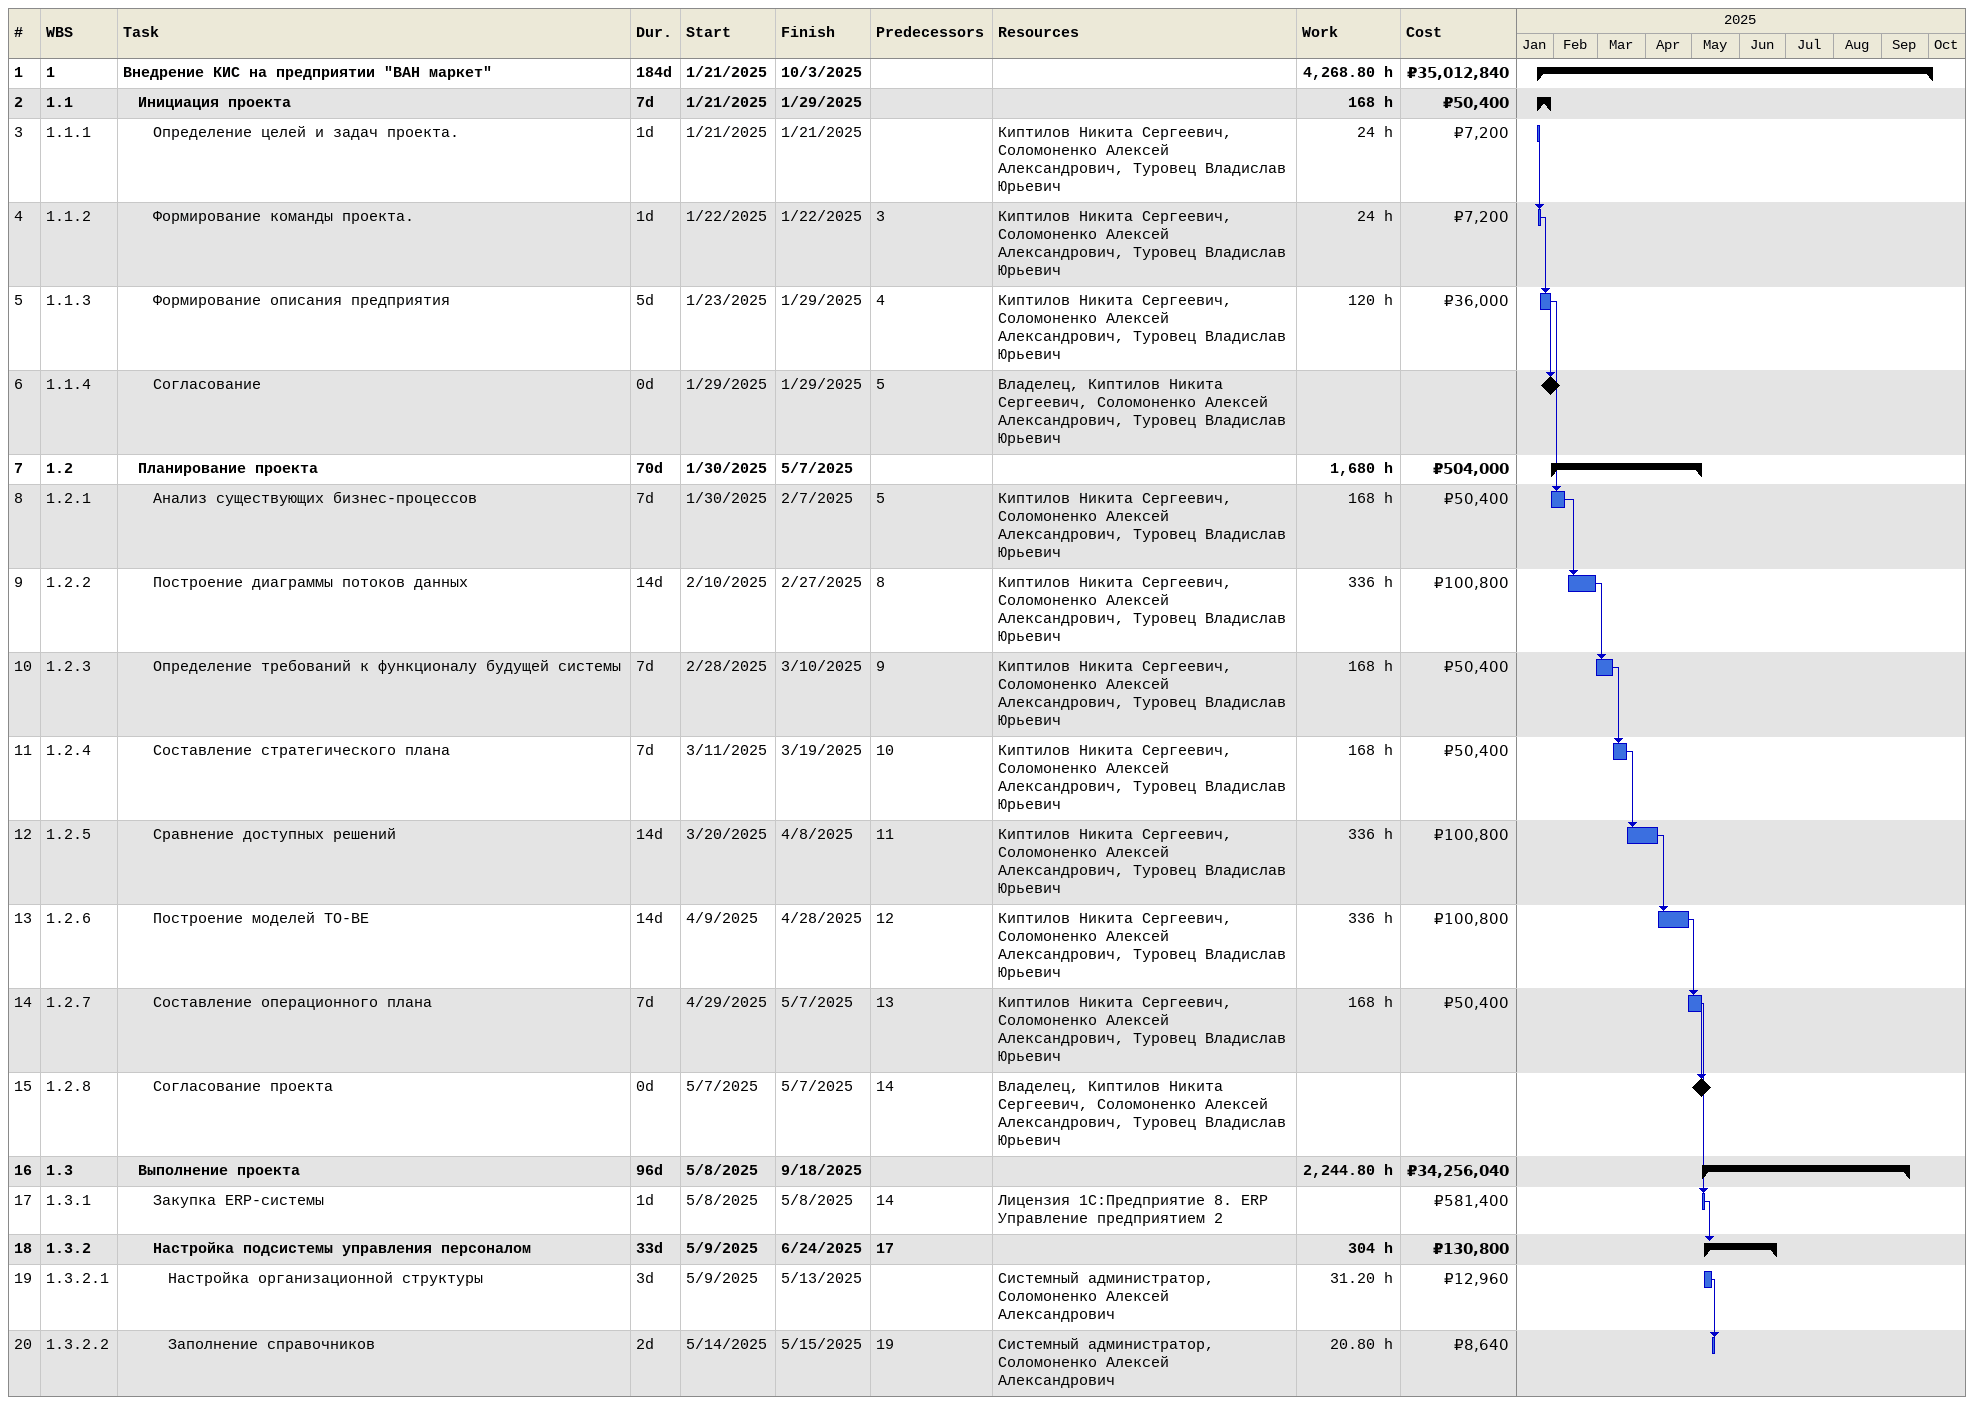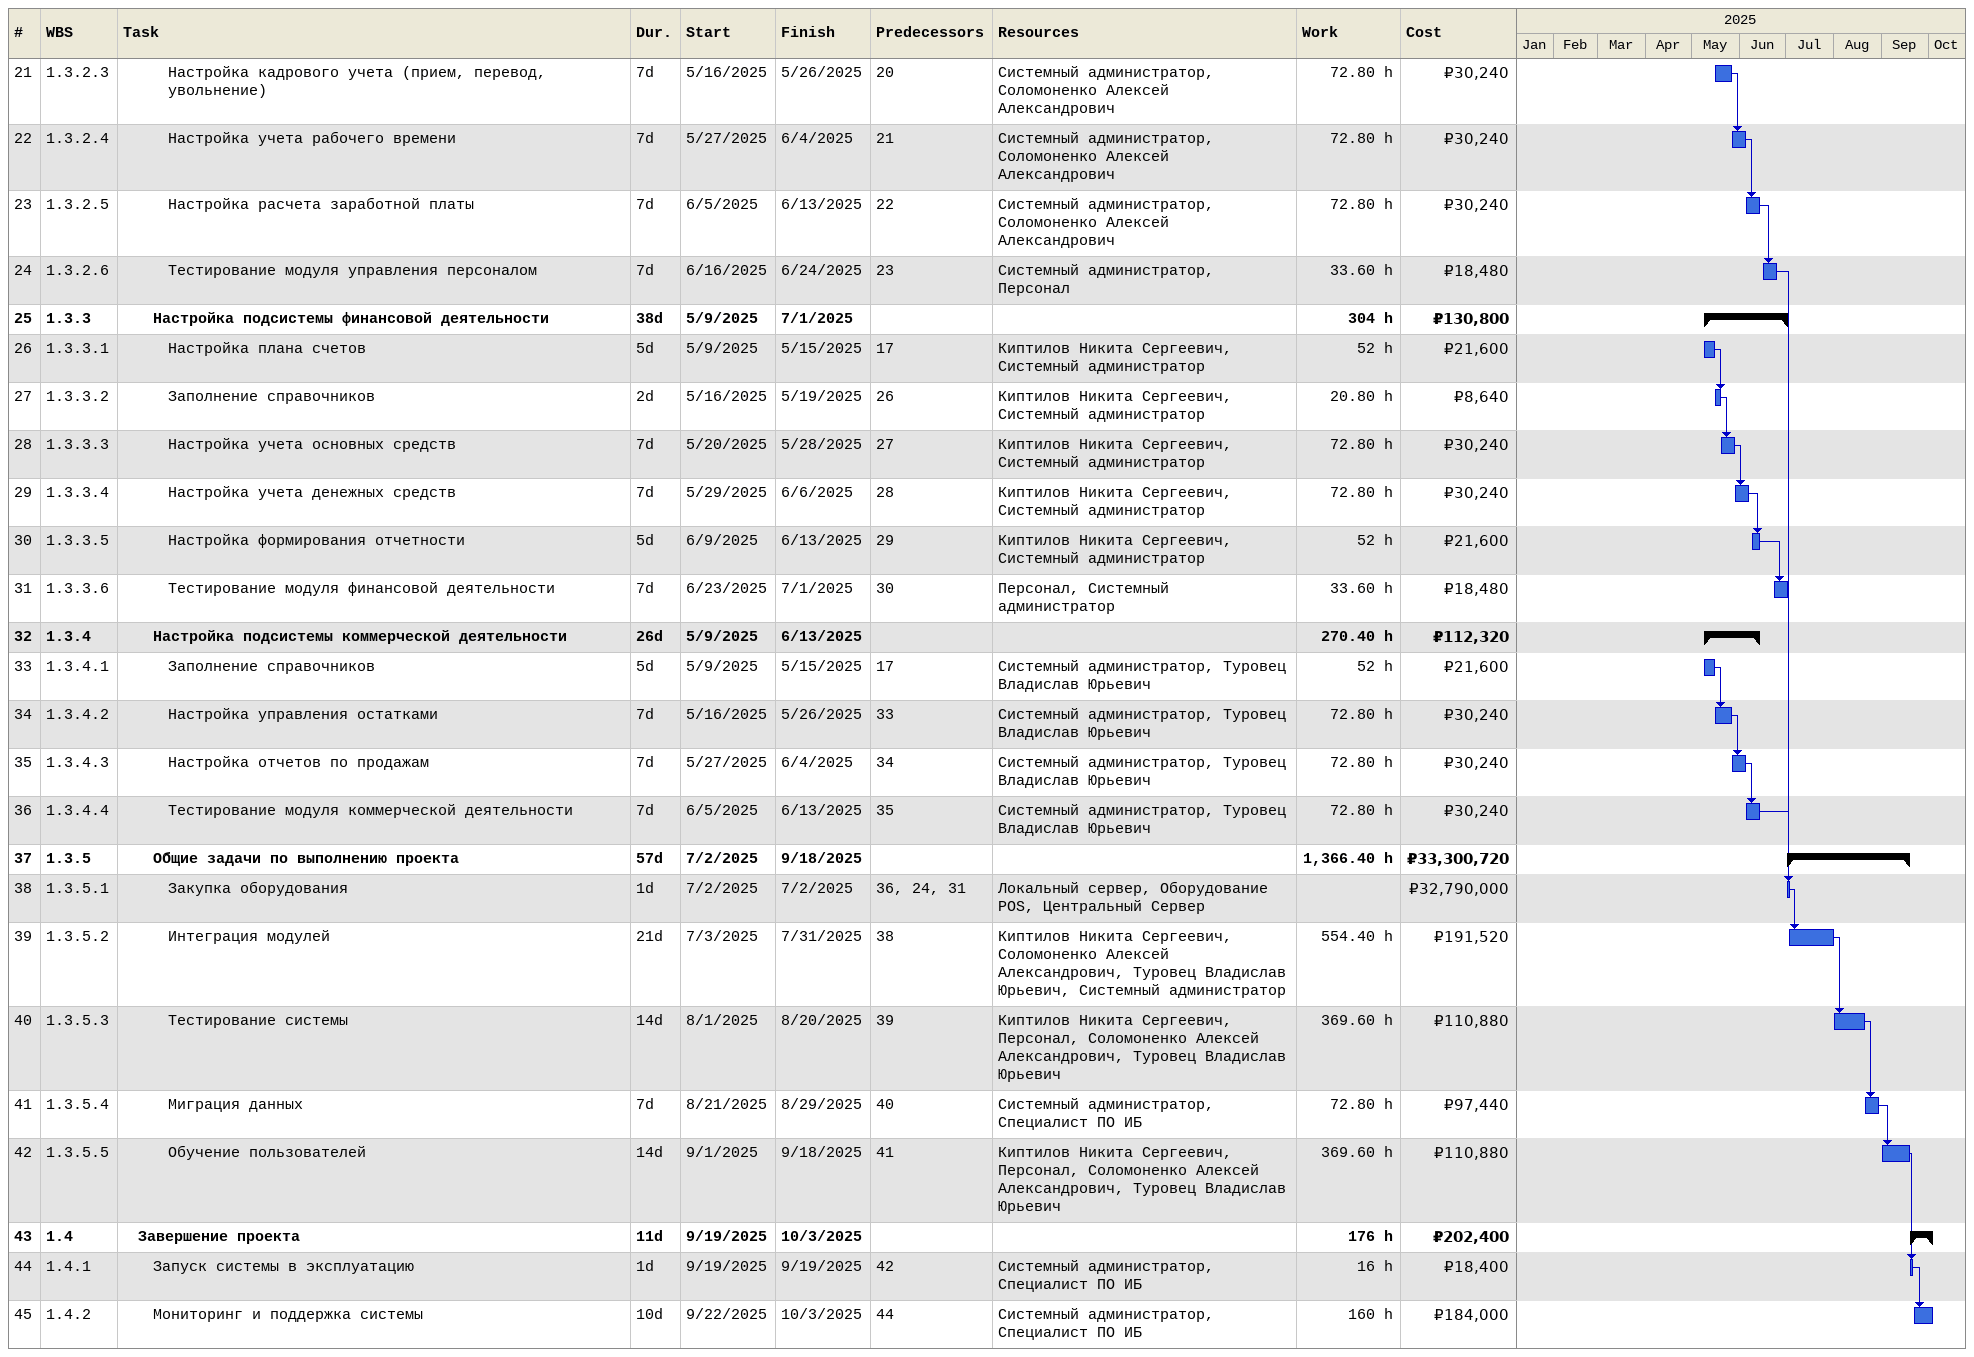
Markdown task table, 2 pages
| ID | WBS | Task | Duration | Start | Finish | Predecessors | Resources | Work (h) | Cost (₽) |
|---|---|---|---|---|---|---|---|---|---|
| 1 | 1 | **Внедрение КИС на предприятии "ВАН маркет"** | 184d | 2025-01-21 | 2025-10-03 |  |  | 4268.80 | 35012840 |
| 2 | 1.1 | **Инициация проекта** | 7d | 2025-01-21 | 2025-01-29 |  |  | 168 | 50400 |
| 3 | 1.1.1 | Определение целей и задач проекта. | 1d | 2025-01-21 | 2025-01-21 |  | Киптилов Никита Сергеевич, Соломоненко Алексей Александрович, Туровец Владислав Юрьевич | 24 | 7200 |
| 4 | 1.1.2 | Формирование команды проекта. | 1d | 2025-01-22 | 2025-01-22 | 3 | Киптилов Никита Сергеевич, Соломоненко Алексей Александрович, Туровец Владислав Юрьевич | 24 | 7200 |
| 5 | 1.1.3 | Формирование описания предприятия | 5d | 2025-01-23 | 2025-01-29 | 4 | Киптилов Никита Сергеевич, Соломоненко Алексей Александрович, Туровец Владислав Юрьевич | 120 | 36000 |
| 6 | 1.1.4 | Согласование | 0d | 2025-01-29 | 2025-01-29 | 5 | Владелец, Киптилов Никита Сергеевич, Соломоненко Алексей Александрович, Туровец Владислав Юрьевич |  |  |
| 7 | 1.2 | **Планирование проекта** | 70d | 2025-01-30 | 2025-05-07 |  |  | 1680 | 504000 |
| 8 | 1.2.1 | Анализ существующих бизнес-процессов | 7d | 2025-01-30 | 2025-02-07 | 5 | Киптилов Никита Сергеевич, Соломоненко Алексей Александрович, Туровец Владислав Юрьевич | 168 | 50400 |
| 9 | 1.2.2 | Построение диаграммы потоков данных | 14d | 2025-02-10 | 2025-02-27 | 8 | Киптилов Никита Сергеевич, Соломоненко Алексей Александрович, Туровец Владислав Юрьевич | 336 | 100800 |
| 10 | 1.2.3 | Определение требований к функционалу будущей системы | 7d | 2025-02-28 | 2025-03-10 | 9 | Киптилов Никита Сергеевич, Соломоненко Алексей Александрович, Туровец Владислав Юрьевич | 168 | 50400 |
| 11 | 1.2.4 | Составление стратегического плана | 7d | 2025-03-11 | 2025-03-19 | 10 | Киптилов Никита Сергеевич, Соломоненко Алексей Александрович, Туровец Владислав Юрьевич | 168 | 50400 |
| 12 | 1.2.5 | Сравнение доступных решений | 14d | 2025-03-20 | 2025-04-08 | 11 | Киптилов Никита Сергеевич, Соломоненко Алексей Александрович, Туровец Владислав Юрьевич | 336 | 100800 |
| 13 | 1.2.6 | Построение моделей TO-BE | 14d | 2025-04-09 | 2025-04-28 | 12 | Киптилов Никита Сергеевич, Соломоненко Алексей Александрович, Туровец Владислав Юрьевич | 336 | 100800 |
| 14 | 1.2.7 | Составление операционного плана | 7d | 2025-04-29 | 2025-05-07 | 13 | Киптилов Никита Сергеевич, Соломоненко Алексей Александрович, Туровец Владислав Юрьевич | 168 | 50400 |
| 15 | 1.2.8 | Согласование проекта | 0d | 2025-05-07 | 2025-05-07 | 14 | Владелец, Киптилов Никита Сергеевич, Соломоненко Алексей Александрович, Туровец Владислав Юрьевич |  |  |
| 16 | 1.3 | **Выполнение проекта** | 96d | 2025-05-08 | 2025-09-18 |  |  | 2244.80 | 34256040 |
| 17 | 1.3.1 | Закупка ERP-системы | 1d | 2025-05-08 | 2025-05-08 | 14 | Лицензия 1С:Предприятие 8. ERP Управление предприятием 2 |  | 581400 |
| 18 | 1.3.2 | **Настройка подсистемы управления персоналом** | 33d | 2025-05-09 | 2025-06-24 | 17 |  | 304 | 130800 |
| 19 | 1.3.2.1 | Настройка организационной структуры | 3d | 2025-05-09 | 2025-05-13 |  | Системный администратор, Соломоненко Алексей Александрович | 31.20 | 12960 |
| 20 | 1.3.2.2 | Заполнение справочников | 2d | 2025-05-14 | 2025-05-15 | 19 | Системный администратор, Соломоненко Алексей Александрович | 20.80 | 8640 |
| 21 | 1.3.2.3 | Настройка кадрового учета (прием, перевод, увольнение) | 7d | 2025-05-16 | 2025-05-26 | 20 | Системный администратор, Соломоненко Алексей Александрович | 72.80 | 30240 |
| 22 | 1.3.2.4 | Настройка учета рабочего времени | 7d | 2025-05-27 | 2025-06-04 | 21 | Системный администратор, Соломоненко Алексей Александрович | 72.80 | 30240 |
| 23 | 1.3.2.5 | Настройка расчета заработной платы | 7d | 2025-06-05 | 2025-06-13 | 22 | Системный администратор, Соломоненко Алексей Александрович | 72.80 | 30240 |
| 24 | 1.3.2.6 | Тестирование модуля управления персоналом | 7d | 2025-06-16 | 2025-06-24 | 23 | Системный администратор, Персонал | 33.60 | 18480 |
| 25 | 1.3.3 | **Настройка подсистемы финансовой деятельности** | 38d | 2025-05-09 | 2025-07-01 |  |  | 304 | 130800 |
| 26 | 1.3.3.1 | Настройка плана счетов | 5d | 2025-05-09 | 2025-05-15 | 17 | Киптилов Никита Сергеевич, Системный администратор | 52 | 21600 |
| 27 | 1.3.3.2 | Заполнение справочников | 2d | 2025-05-16 | 2025-05-19 | 26 | Киптилов Никита Сергеевич, Системный администратор | 20.80 | 8640 |
| 28 | 1.3.3.3 | Настройка учета основных средств | 7d | 2025-05-20 | 2025-05-28 | 27 | Киптилов Никита Сергеевич, Системный администратор | 72.80 | 30240 |
| 29 | 1.3.3.4 | Настройка учета денежных средств | 7d | 2025-05-29 | 2025-06-06 | 28 | Киптилов Никита Сергеевич, Системный администратор | 72.80 | 30240 |
| 30 | 1.3.3.5 | Настройка формирования отчетности | 5d | 2025-06-09 | 2025-06-13 | 29 | Киптилов Никита Сергеевич, Системный администратор | 52 | 21600 |
| 31 | 1.3.3.6 | Тестирование модуля финансовой деятельности | 7d | 2025-06-23 | 2025-07-01 | 30 | Персонал, Системный администратор | 33.60 | 18480 |
| 32 | 1.3.4 | **Настройка подсистемы коммерческой деятельности** | 26d | 2025-05-09 | 2025-06-13 |  |  | 270.40 | 112320 |
| 33 | 1.3.4.1 | Заполнение справочников | 5d | 2025-05-09 | 2025-05-15 | 17 | Системный администратор, Туровец Владислав Юрьевич | 52 | 21600 |
| 34 | 1.3.4.2 | Настройка управления остатками | 7d | 2025-05-16 | 2025-05-26 | 33 | Системный администратор, Туровец Владислав Юрьевич | 72.80 | 30240 |
| 35 | 1.3.4.3 | Настройка отчетов по продажам | 7d | 2025-05-27 | 2025-06-04 | 34 | Системный администратор, Туровец Владислав Юрьевич | 72.80 | 30240 |
| 36 | 1.3.4.4 | Тестирование модуля коммерческой деятельности | 7d | 2025-06-05 | 2025-06-13 | 35 | Системный администратор, Туровец Владислав Юрьевич | 72.80 | 30240 |
| 37 | 1.3.5 | **Общие задачи по выполнению проекта** | 57d | 2025-07-02 | 2025-09-18 |  |  | 1366.40 | 33300720 |
| 38 | 1.3.5.1 | Закупка оборудования | 1d | 2025-07-02 | 2025-07-02 | 36, 24, 31 | Локальный сервер, Оборудование POS, Центральный Сервер |  | 32790000 |
| 39 | 1.3.5.2 | Интеграция модулей | 21d | 2025-07-03 | 2025-07-31 | 38 | Киптилов Никита Сергеевич, Соломоненко Алексей Александрович, Туровец Владислав Юрьевич, Системный администратор | 554.40 | 191520 |
| 40 | 1.3.5.3 | Тестирование системы | 14d | 2025-08-01 | 2025-08-20 | 39 | Киптилов Никита Сергеевич, Персонал, Соломоненко Алексей Александрович, Туровец Владислав Юрьевич | 369.60 | 110880 |
| 41 | 1.3.5.4 | Миграция данных | 7d | 2025-08-21 | 2025-08-29 | 40 | Системный администратор, Специалист ПО ИБ | 72.80 | 97440 |
| 42 | 1.3.5.5 | Обучение пользователей | 14d | 2025-09-01 | 2025-09-18 | 41 | Киптилов Никита Сергеевич, Персонал, Соломоненко Алексей Александрович, Туровец Владислав Юрьевич | 369.60 | 110880 |
| 43 | 1.4 | **Завершение проекта** | 11d | 2025-09-19 | 2025-10-03 |  |  | 176 | 202400 |
| 44 | 1.4.1 | Запуск системы в эксплуатацию | 1d | 2025-09-19 | 2025-09-19 | 42 | Системный администратор, Специалист ПО ИБ | 16 | 18400 |
| 45 | 1.4.2 | Мониторинг и поддержка системы | 10d | 2025-09-22 | 2025-10-03 | 44 | Системный администратор, Специалист ПО ИБ | 160 | 184000 |
